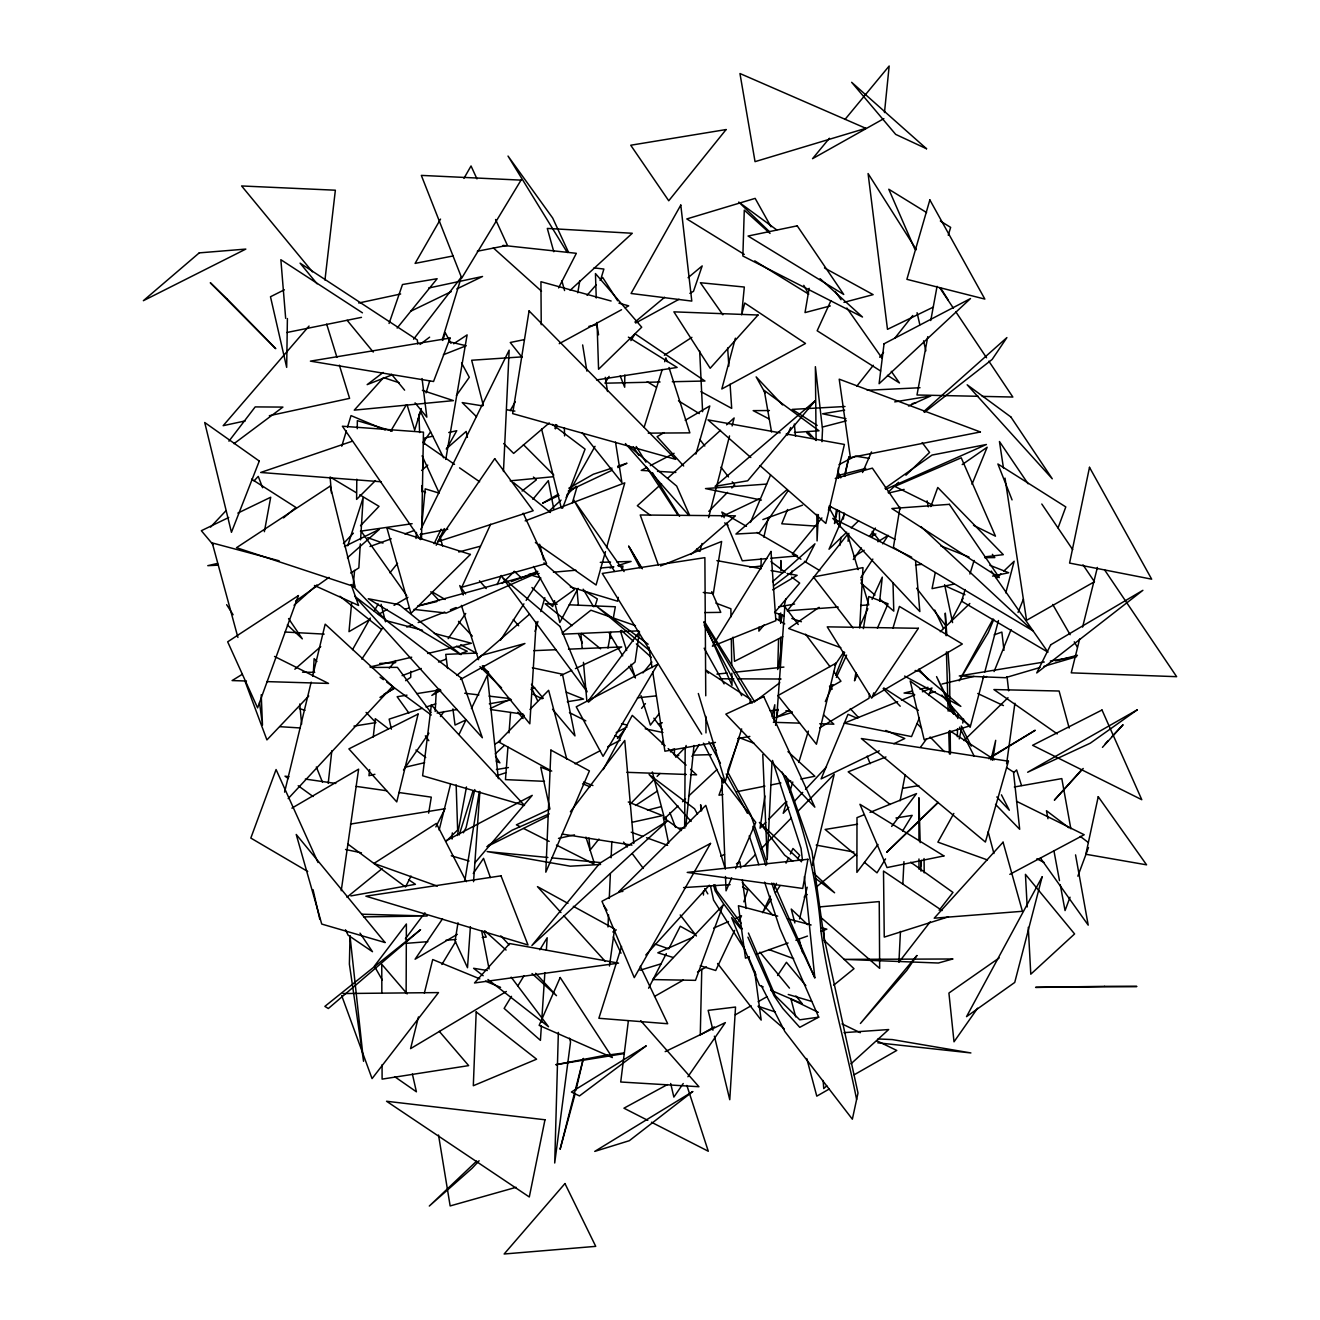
<?xml version="1.0" encoding="UTF-8"?>
<svg xmlns="http://www.w3.org/2000/svg" width="1320" height="1320" viewBox="0 0 1320 1320"><rect width="100%" height="100%" fill="white"/><g stroke="black" fill="none" stroke-linecap="round" stroke-linejoin="round"><path stroke-width="1.5" d="M780.681 637.197L780.631 651.321L778.668 667.573M780.714 623.073L780.747 612.991M780.862 570.619L780.879 560.538L780.648 568.755M406.131 993.399L406.378 923.983L374.385 966.124L382.305 980.083M684.667 826.601L685.179 749.397L686.136 745.486M356.796 479.209L356.614 499.406L375.457 480.595M357.258 428.736L357.34 420.651L392.238 431.095M624.805 375.012L624.69 387.238L620.185 375.936M287.397 318.549L286.671 367.373L270.484 296.752L284.361 289.789M421.525 539.105L423.456 432.151L342.391 426.228L420.337 539.467M701.778 969.095L700.277 1034.897L714.302 1026.861M703.444 895.059L703.543 890.951M957.33 736.725L957.544 728.64M957.792 718.542L957.907 714.499M558.36 1032.405L554.713 1163.003L570.537 1041.975L569.464 1038.164M777.694 669.504L778.585 638.665M779.13 620.169L779.311 613.998M759.016 627.082L758.885 631.125L764.148 624.921M760.914 568.623L761.244 558.541M674.289 754.99L674.536 748.902M452.067 839.074L452.331 832.904M607.976 926.953L608.52 914.743M609.262 898.458L610.368 874.054M611.111 857.785L611.837 841.5M503.464 471.487L509.157 350.179L420.783 529.419M772.018 761.805L767.217 859.633L762.779 754.578M774.015 721.05L774.807 704.748L771.919 716.711M818.367 514.586L817.08 540.919L816.816 514.272M821.931 441.688L822.525 429.528L815.38 366.679L816.106 440.484M900.454 931.441L898.92 962.23L930.352 921.641M902.814 884.235L903.952 861.663M435.188 711.447L436.31 689.931L440.368 690.409M859.699 627.99L862.983 567.616L813.433 576.939L853.066 628.056M313.351 672.738L314.127 658.63L316.932 661.551M360.327 543.823L358.842 567.913L350.674 573.062M360.575 539.814L363.165 497.656L347.704 545.754M536.217 621.902L529.815 723.805L482.394 665.726M541.365 1026.003L540.424 1040.358L504.141 1008.397L511.483 996.336M541.645 1021.894L544.88 972.625M546.364 950.053L547.189 937.745L539.831 949.806M422.631 468.435L423.34 458.287M424.314 444.097L424.743 438.026L432.745 436.194M470.398 926.739L467.511 967.708L455.07 940.945L458.023 922.762M473.55 881.678L479.886 791.538M416.014 538.494L416.46 532.422M507.936 747.103L505.461 779.625L544.483 781.324M509.025 732.88L510.576 712.553M351.615 603.058L349.008 631.653L369.798 619.525M353.1 586.707L354.601 570.372M420.436 539.534L421.014 533.462M421.773 525.343L425.205 488.845L438.669 492.97M848.067 541.283L848.842 533.33M685.806 826.617L693.99 745.486M884.482 112.563L889.168 66L845.014 119.41M869.451 694.221L869.005 698.263L819.67 727.832M879.631 601.359L882.288 577.137L872.091 599.412M328.201 783.387L331.832 750.717M369.633 769.593L368.957 775.698L374.913 774.312M373.246 737.005L375.292 718.674L388.295 728.706M324.951 280.054L335.362 190.212L241.609 185.955L312.444 271.854M628.386 1020.69L620.713 1082.004L698.923 1086.723L640.744 1020.707M839.883 545.506L840.939 537.372M843.332 519.073L844.123 512.968M1006.615 763.752L1014.899 703.263M609.461 966.025L614.576 928.966L573.326 906.312M836.467 509.553L834.537 523.578L837.523 509.817M341.236 890.72L358.611 769.164L291.901 808.137M618.288 597.333L617.711 601.243L570.322 586.921M622.363 569.943L622.941 566.016L618.849 566.379M920.601 866.514L921.492 860.442M992.722 760.32L995.692 740.338L990.941 759.908M764.907 795.927L760.039 828.201L765.765 822.36M775.549 725.323L777.975 709.186M464.904 880.341L479.341 791.456M428.654 813.153L431.293 797.148L398.788 792.495M900.042 507.16L893.393 547.404L1033.015 630.844L920.964 526.614M555.06 428.62L555.736 424.578M577.78 292.809L579.81 280.649M809.16 288.321L805.018 312.592L830.313 305.926M855.871 672.787L854.502 680.823L856.96 675.18M863.362 628.634L868.807 596.524L888.063 603.751L877.42 628.188M445.764 459.459L467.115 334.9L453.667 343.777M607.976 648.087L610.78 632.346M613.239 618.568L615.334 606.771L569.201 604.791M264.379 531.696L270.699 497.244L237.847 513.101M927.778 336.649L916.987 394.993L978.169 396.297M930.749 320.546L937.068 286.341M457.413 835.527L466.488 786.951M900.108 800.811L905.124 775.038M935.17 573.078L932.052 588.654L954.245 584.051M844.75 476.404L848.991 456.736L844.355 476.305M780.615 622.76L782.364 614.79M784.096 606.804L785.829 598.834M791.059 574.909L791.934 570.916M959.227 738.919L961.851 727.023M962.726 723.046L963.6 719.087M474.787 789.574L466.108 827.524L463.403 832.788M763.834 537.158L768.372 517.39M574.992 1094.346L560.092 1149.307L583.39 1058.426L575.916 1090.353M799.573 918.934L807.18 887.221M812.394 865.409L834.223 774.23L798.418 810.76M284.592 792.132L311.173 682.143M312.625 676.154L325.182 624.162L392.617 686.351L288.173 798.633M439.147 830.098L450.532 784.278M418.44 1016.945L410.586 1048.624L506.352 991.485M424.347 993.184L432.712 959.541L479.82 978.862M1079.645 639.029L1071.246 672.854L1176.631 676.682L1104.609 569.91M1082.598 627.099L1097.399 567.418M701.992 543.493L699.946 551.463L696.663 549.054M708.625 517.588L729.547 435.897M732.088 425.931L734.135 417.962L726.577 424.826M983.779 675.889L970.15 727.303L941.787 695.129M984.819 671.946L998.448 620.532M1005.791 592.861L1014.172 561.231L1003.827 571.098M735.372 338.184L721.826 388.971L805.513 343.464L744.76 303.022L741.625 314.738L744.315 287.034L700.375 282.727L722.865 314.787M605.467 551.611L596.095 585.007L535.392 542.536M606.573 547.684L624.772 482.856L525.178 520.889M695.887 454.113L709.78 405.966L685.179 420.304M535.062 631.372L537.933 621.472M540.804 611.572L544.83 597.712M572.418 502.672L577.021 486.832M873.757 692.835L872.602 696.762L962.329 644.011L899.415 606.441L892.996 628.039M341.748 446.209L346.385 430.897M347.539 427.086L351.021 415.602L385.225 430.007M555.571 428.736L556.76 424.792M600.897 278.916L603.884 269.049L594.016 267.877M421.278 408.557L414.695 430.138L407.072 404.728M426.063 392.865L429.643 381.084M442.216 339.883L461.34 277.101L413.589 339.19M786.803 801.57L783.206 813.318L788.783 807.345M789.789 791.785L792.792 782.001M798.781 762.415L808.368 731.082M594.973 606.589L597.333 598.933L583.638 590.304M948.239 235.24L950.647 227.386L940.335 221.017M965.134 589.529L961.554 601.161L1047.965 652.179L991.254 571.065M969.903 574.035L974.094 560.472M417.747 420.552L420.799 410.784M442.778 340.461L445.219 332.64L450.994 343.365M741.659 728.92L725.159 781.852L698.329 693.511M749.611 703.428L750.832 699.501L706.398 670.477M459.178 834.999L473.022 790.878M644.094 427.383L662.26 369.468M664.686 361.729L665.89 357.868L667.128 361.713M621.571 946.489L598.867 1018.281L667.706 1023.743L640.299 966.322M871.876 536.943L873.147 533.033M743.853 901.824L747.731 890.208L742.549 886.875M662.095 744.463L663.415 740.569M389.07 323.466L402.484 284.526L437.135 278.718L397.138 328.07M554.647 600.831L552.667 606.573L531.943 587.515M722.386 785.647L718.971 795.234L722.964 794.442M727.832 770.303L739.431 737.682M930.831 506.583L937.761 487.476L1003.299 554.664L984.918 556.842M1058.062 527.901L1065.801 506.93L997.887 463.98L1012.06 499.901M1070.025 897.204L1065.058 910.569L1060.224 884.614M1077.846 876.183L1088.488 847.539M562.551 508.249L585.073 449.13L552.37 424.38M830.379 688.776L831.88 684.948M835.626 675.361L844.635 652.393M787.545 509.504L781.77 523.792L816.222 526.119M994.076 671.534L1011.07 629.607M1018.034 612.447L1023.445 599.115M971.999 484.275L987.162 447.233L962.214 464.574M919.38 717.898L911.526 736.593L844.288 723.129L897.649 701.728M928.801 695.442L931.953 687.967L922.416 691.795M993.762 619.476L988.185 632.676L959.178 680.823L993.085 618.997M750.42 522.472L770.55 475.002M787.446 435.138L790.663 427.548M731.676 877.899L726.049 890.835L725.488 876.48M735.685 868.643L755.799 822.426L721.726 778.008L725.175 868.263M844.536 513.678L829.01 549.236L846.764 532.158M862.505 472.527L871.497 451.935M490.66 524.205L461.802 587.218L546.562 563.458L523.182 513.199M830.89 300.762L817.162 330.759L880.605 371.002M825.313 701.547L832.969 684.832M836.368 677.408L846.582 655.116M859.336 627.264L867.834 608.702M497.079 584.628L501.319 575.487M734.646 930.385L715.72 970.497L700.277 965.778M738.952 921.261L741.527 915.783L735.949 918.258M770.402 896.181L762.581 912.697L771.326 899.184M773.866 888.839L776.473 883.327M786.027 863.148L788.634 857.653M790.366 853.974L792.973 848.48L799.722 855.294L797.544 858.676M459.013 734.481L466.108 719.647M471.421 708.527L487.361 675.18L498.333 778.701M434.115 543.724L441.111 529.188M436.194 545.242L444.312 528.594M411.031 876.067L405.52 886.974L347.77 843.975M435.847 826.93L445.038 808.747L350.476 824.076M648.598 988.218L666.303 953.584M669.108 948.123L680.279 926.26L694.419 934.082M558.591 287.925L576.345 253.308L503.068 245.404M950.845 621.439L963.072 598.323M578.077 588.357L559.828 622.495L554.268 600.98M603.223 769.61L632.263 715.374L665.164 745.8M953.816 813.45L937.876 842.143L987.393 859.93M446.77 448.503L456.753 430.699L448.751 432.531M352.539 649.654L370.293 618.024M374.236 610.995L378.18 603.966M566.164 497.425L595.039 446.325M440.534 219.103L415.107 263.389L453.238 255.931M463.93 178.365L471.042 165.974L476.965 178.893M510.114 410.685L515.312 401.775M390.769 431.029L406.329 404.827M441.87 964.474L455.68 941.605M609.114 376.382L604.956 383.196L660.066 381.991M630.894 340.609L635.052 333.795L704.962 381.018L672.309 381.727M517.786 985.99L524.089 975.661M691.911 756.492L699.27 744.463M885.538 858.891L877.008 872.833L864.435 862.323M902.583 831.039L912.169 815.364L895.983 817.987M481.618 669.405L483.846 665.957M500.544 640.084L523.908 603.867M526.135 600.418L540.606 577.995M860.805 577.714L872.833 559.086M882.684 543.84L888.162 535.359L877.882 541.744M775.698 892.435L780.054 885.687M361.796 659.092L382.915 627.611M777.579 975.513L786.439 962.297L805.843 985.611M442.481 918.885L415.09 959.227L457.331 934.296M473.286 873.493L483.549 858.363L490.396 877.585M834.884 665.164L843.876 651.882M788.172 490.644L759.363 532.736L735.933 534.039L786.984 489.637M403.491 769.956L428.917 733.211M440.467 716.529L443.949 711.513M683.232 1083.539L673.86 1097.085L670.676 1083.505M687.902 1076.757L725.356 1022.604L665.181 1051.628M448.156 638.649L465.712 613.47M853.281 559.515L861.432 547.932M869.566 536.349L875.391 528.066M977.608 1008.183L954.014 1041.81L948.915 993.036L999.174 957.941M423.555 441.853L430.584 431.92M456.39 395.505L469.293 377.305L461.587 363.016M920.618 747.087L926.591 738.903M587.796 701.563L639.474 631.653L635.068 661.98L588.489 702.141M405.372 938.817L424.908 912.797M878.014 844.47L856.894 872.371L856.993 817.641L864.435 814.638M891.676 826.419L916.525 793.601L870.012 812.377M570.405 811.767L624.772 740.438L633.781 843.414M228.938 441.177L255.189 406.906L282.925 407.088L233.986 443.668M659.109 713.74L650.397 725.076L641.025 695.656M939.147 910.272L952.974 892.419L910.668 862.207M856.812 386.166L873.345 365.277M879.714 357.258L883.525 352.44M894.976 337.986L912.78 315.513M617.463 738.441L625.086 728.937M641.602 708.361L645.414 703.61M598.933 839.058L590.106 850.08L588.951 838.068M389.928 572.797L397.534 563.343M821.898 517.918L792.363 554.004L800.976 559.218M828.316 510.081L830.874 506.946M642.939 672.936L651.915 661.996M829.422 138.254L812.542 158.68L883.872 118.635M532.884 499.323L548.328 480.661L553.789 509.025M474.969 862.752L532.24 795.349L445.813 840.889M309.045 326.057L223.162 425.683L245.239 420.915M389.268 668.151L395.885 660.544M587.053 295.284L596.161 284.889M600.072 280.434L602.679 277.464L617.678 300.795M1081.806 769.56L1054.35 800.167L1083.208 768.471M645.777 955.003L709.351 885.225M1102.447 747.351L1123.072 724.73L1112.051 736.51M794.359 801.356L802.725 792.38M805.53 789.393L826.435 766.953M479.111 1160.758L472.098 1168.266L429.297 1206.051L476.685 1161.055M1105.17 743.869L1107.926 740.933M210.573 527.092L226 510.691M254.05 480.876L258.258 476.388L262.597 487.723M670.444 751.921L673.249 748.952M308.748 695.97L266.921 739.909L244.926 680.971M343.414 543.592L353.38 533.164M360.508 525.723L379.022 506.352L359.799 494.818M629.887 804.457L654.225 779.361M657.096 776.408L659.967 773.454M675.708 757.202L684.304 748.341M524.255 715.324L498.465 741.823L551.727 771.094M529.996 709.434L548.625 690.294L566.808 759.182M768.636 819.439L785.812 801.916M743.985 866.283L755.452 854.584M761.178 848.743L791.257 818.053M708.79 511.351L727.501 492.36M731.824 487.987L734.712 485.067L732.22 481.816M502.21 583.44L513.579 572.088M446.143 841.302L457.644 829.999L456.159 784.872M963.913 740.553L1008.001 697.719M938.091 802.577L886.66 852.307L938.074 802.395M851.202 527.885L858.594 520.773M888.162 492.294L898.524 482.344M905.916 475.216L929.577 452.446L922.201 442.612M940.285 631.702L969.837 603.504M996.435 578.143L1000.874 573.903M1013.678 772.695L1016.614 769.939L1021.499 785.515M678.051 805.942L664.521 818.582L652.327 771.936M682.555 801.735L685.558 798.93M688.561 796.125L717.106 769.444M495.214 753.934L504.19 745.618M570.19 290.268L632.28 233.261L547.305 228.426L553.789 251.724M549.005 511.17L561.049 500.098M567.056 494.555L576.081 486.238M826.765 1085.832L823.746 1088.571L823.135 1080.535M850.922 1063.854L888.673 1029.551L844.008 1032.636M661.534 483.78L637.329 505.725L650.512 515.361M667.573 478.302L720.522 430.303M772.579 581.74L814.952 543.807L806.041 561.182L773.586 585.865M294.063 605.253L316.915 584.909M347.408 557.783L379.417 529.303L344.454 546.562M923.769 411.526L1006.896 337.59L992.161 359.436L924.363 412.385M421.624 470.464L427.762 465.085M446.209 448.932L466.174 431.425L467.412 437.365M294.855 669.223L320.743 646.618M690.888 554.499L735.421 515.839L640.216 514.981L658.366 565.01M477.262 659.439L529.435 614.279M549.252 422.928L513.645 453.404L503.646 443.52M283.519 517.885L295.927 507.457L251.608 479.143M634.904 322.096L664.636 297.28M688.099 277.678L702.19 265.914L693.478 291.357L689.865 293.337M804.127 897.089L807.295 894.481M816.799 886.66L856.399 854.106M346.945 897.237L382.09 868.643M833.745 985.149L854.007 968.715L824.125 940.302M439.626 689.155L431.838 695.426L440.781 690.426M456.753 675.394L481.668 655.363L524.931 643.483L460.482 679.437M562.089 633.022L590.898 610.219L635.464 625.68M522.077 491.04L536.365 479.869L533.412 477.064M383.179 372.454L367.158 384.632L391.924 374.913M420.024 344.471L429.627 337.161M754.083 702.174L779.807 682.737M295.663 601.078L329.01 577.385M884.994 488.284L932.035 455.07L986.419 444.493L885.572 489.357M819.093 607.315L788.667 628.518L840.856 647.707M635.596 805.464L657.541 790.96M379.978 697.422L393.657 688.495M405.62 680.691L410.734 677.341L410.734 671.319M664.356 355.245L691.894 337.342M872.388 536.135L875.853 533.94M488.252 845.311L512.028 830.247L549.302 813.862M853.908 556.644L864.188 550.259M242.253 674.322L232.089 680.576L246.444 681.005M989.489 757.779L1035.259 730.257L988.795 758.703M612.827 931.97L616.308 929.891M772.645 589.891L797.148 575.322L787.116 573.49M378.46 614.46L387.123 609.411M394.053 605.368L407.913 597.284M664.108 432.581L657.079 436.672L683.694 466.026M736.461 863.808L739.942 861.795L740.751 867.883M735.339 1014.816L751.113 1005.774M758.125 1001.748L766.887 996.732M558.327 494.208L542.569 503.201L559.086 495.38M568.821 488.218L593.323 474.243L612.018 468.121M654.538 996.451L683.183 980.133M697.505 971.982L706.464 966.883M829.224 1089.033L816.783 1096.145L806.767 1058.508M854.106 1074.826L896.758 1050.439L876.695 1040.705M789.228 710.177L776.737 717.172L784.822 606.672L798.254 624.492M830.263 687.208L840.956 681.219L833.646 671.484M383.905 694.27L394.548 688.347M495.198 743.935L500.577 740.949M635.63 323.037L679.024 299.277M559.251 343.662L621.555 309.721M625.119 307.774L628.683 305.844L618.932 303.154M667.409 1084.578L623.947 1108.189L647.79 1120.35M764.593 882.139L779.922 928.488L818.713 1017.159L799.755 1027.34L782.793 1008.48L773.949 995.528L747.912 937.167M1009.833 874.351L1084.182 834.735L1016.532 801.289M575.074 763.851L600.435 750.585M607.678 746.79L620.351 740.14M839.025 464.623L855.36 456.126L869.352 458.37M646.717 467.528L641.239 470.382L649.374 470.861M650.364 465.63L674.074 453.305M616.176 732.6L627.049 726.973M782.777 636.685L734.514 661.337L733.029 637.18M486.832 846.697L547.734 816.304M933.438 307.048L887.486 329.34L868.082 173.547L916.344 249.711M410.767 311.207L451.258 291.621M456.786 288.948L482.542 276.474L428.62 288.024M228.723 517.506L201.349 530.706L213.015 544.615M879.318 750.799L821.122 778.899L848.001 714.334L857.455 718.361M893.855 743.77L904.761 738.507L885.852 730.455M721.561 516.78L759.709 498.613M568.26 491.04L612.298 470.184M617.793 467.577L626.967 463.237L617.628 466.29M466.158 719.845L455.037 725.059L452.909 708.906M490.231 708.559L510.592 699.022M530.97 689.469L534.666 687.736M560.604 675.576L571.708 670.362M575.404 668.63L621.703 646.932L568.507 649.176M549.499 809.325L516.4 824.835L520.047 826.666M908.49 406.015L930.798 395.934L894.712 401.89M693.165 937.167L657.822 952.793L673.266 957.511M713.625 928.125L728.508 921.541M720.736 856.102L724.515 854.502M660.594 565.933L721.644 541.464L713.344 593.505L703.279 592.465M901.461 700.194L914.793 694.848M406.774 627.049L412.467 624.789M418.159 622.545L444.708 612.034M450.401 609.79L456.093 607.53M885.967 756.954L848.166 771.837L890.109 804.457M443.388 354.733L466.24 345.757L448.899 341.682M511.302 581.641L537.801 571.329M402.105 675.642L421.245 668.464M438.487 662.013L446.143 659.142M459.541 654.11L467.197 651.238L456.439 646.173M658.465 724.152L662.31 722.716M762.861 519.568L802.56 505.164M369.979 546.513L391.248 538.808M404.794 533.907L414.463 530.409M749.331 956.785L745.453 958.172L738.408 905.718L777.727 916.146M757.086 954.03L788.089 942.975M795.844 940.22L807.477 936.078M821.04 931.243L826.864 929.164L820.974 927.597M994.174 634.821L1001.864 632.098L1003.976 650.331M352.423 441.177L260.683 472.478L381.315 481.784M496.237 775.88L505.791 772.728M422.136 708.328L389.152 719.136L391.38 729.168M426.03 707.058L435.732 703.873M948.47 916.806L884.251 937.101L883.509 871.051L942.051 910.553M610.021 568.029L613.849 566.841M617.694 565.636L631.092 561.445L616.704 561.858M772.876 718.344L792.231 712.355M640.018 970.249L661.106 963.814M1040.044 667.491L1005.345 677.704L959.277 675.939L1044.285 661.996M1043.905 666.352L1076.674 656.7L1050.357 661.006M929.297 693.363L935.22 691.63M982.641 677.704L986.584 676.549M516.12 1187.307L450.153 1205.936L438.52 1135.018M835.263 478.434L872.371 468.138L900.405 508.893M417.796 605.995L536.003 573.49L446.143 613.058L413.968 609.394M458.766 552.007L480.216 546.265M843.942 302.346L873.13 294.64L824.472 267.943M822.509 427.036L846.4 420.816M912.103 403.689L916.08 402.649M647.46 810.183L661.155 806.635M1055.522 660.908L1077.433 655.297M838.348 475.398L865.821 468.402M912.054 691.135L904.051 693.049L913.737 693.709M920.04 689.238L928.026 687.34M942.018 684.007L973.978 676.385M405.487 608.965L409.398 608.041M419.215 605.731L436.854 601.573M369.93 666.98L411.724 657.212M427.647 653.482L471.421 643.253L434.28 633.402M404.745 767.332L424.627 762.696M888.476 493.053L904.134 489.406M217.569 563.409L207.785 565.669L218.08 565.158M558.492 838.398L574.497 834.884M632.511 822.195L662.524 815.611L628.27 801.982M269.329 415.717L349.602 398.359L339.355 365.161M358.71 303.006L400.653 294.013M992.574 576.097L1008.711 572.748L989.818 565.257M524.37 339.603L510.246 342.49L521.796 356.994M588.902 326.353L596.97 324.703L598.57 334.818M286.836 332.508L361.482 317.361M736.939 791.686L764.907 786.142M770.913 784.954L780.895 782.991M786.885 781.803L790.878 781.011M800.877 779.031L814.852 776.259L787.957 751.624M477.329 251.229L507.424 245.355L495.577 219.499M420.024 534.567L447.76 529.188M350.856 895.933L415.421 884.301L408.623 879.697M778.816 606.854L794.59 604.065M437.085 713.047L457.182 709.5M489.324 703.808L511.417 699.913M1014.321 787L1061.808 778.602L1070.85 828.795M715.457 742.401L664.9 751.212L652.707 671.715M737.715 738.54L749.842 736.428M902.847 788.304L918.885 785.582M844.618 410.157L822.574 413.787L846.005 418.721M567.319 701.745L583.539 699.088L566.379 692.191M496.419 769.527L508.431 767.563M624.294 1053.558L555.819 1064.695L602.365 1055.818L624.409 1052.881M857.522 824.208L825.132 829.455L856.581 855.739M353.941 726.115L375.903 722.601L366.069 712.42M406.989 695.161L397.122 696.729L408.87 713.014M416.839 693.611L440.501 689.865M596.574 379.945L677.127 367.438L628.369 337.128M360.442 531.184L412.137 523.71M818.713 1017.159L799.738 1019.816L775.17 995.528L748.423 933.042M750.04 567.352L762.102 565.9M915.486 565.076L921.624 564.349M770.17 710.77L778.206 709.88M716.909 674.107L727.072 673.052M735.19 672.193L783.915 667.078M637.444 697.834L655.792 695.92M510.213 480.843L553.195 476.734M539.088 573.474L528.858 574.381L540.705 577.962M553.41 572.203L575.899 570.207M600.435 568.029L612.711 566.923M766.821 558.624L742.285 560.802L726.544 523.297M770.896 558.261L797.478 555.902L757.004 532.438M819.967 906.873L879.236 901.576L879.664 968.352L820.627 917.202M405.735 943.371L427.878 941.655M445.995 940.236L456.06 939.46M482.229 937.414L486.255 937.101L483.615 931.541M766.623 484.077L705.49 488.582L761.426 500.082M838.233 607.084L787.331 610.78L847.522 534.418L858.149 569.646M860.624 605.467L868.774 604.873L861.102 579.431M794.426 432.481L819.01 430.782L764.247 390.439L771.557 432.036M522.142 356.862L471.669 360.245L483.334 405.504M622.875 891.429L618.832 891.693L705.804 805.365L725.373 869.154M683.578 887.584L730.108 884.631M600.583 864.468L570.207 866.184L487.162 851.582L547.915 857.489M379.698 663.465L395.703 662.59M844.998 406.51L792.198 409.382L817.179 425.419M867.207 390.291L920.007 387.733M562.534 634.194L638.731 630.844M476.438 653.07L445.747 654.373L447.595 668.514M533.726 650.661L556.231 649.704M678.843 828.217L684.997 827.97M600.27 562.353L610.549 562.039M674.685 755.65L678.744 755.535M692.983 755.139L711.282 754.627M704.682 612.579L720.786 612.364L711.76 591.657M363.775 916.889L427.185 915.997L361.861 914.216M342.986 993.547L438.487 992.591L372.058 1078.621L341.649 995.495M769.411 410.536L753.176 410.635L769.362 419.067M648.236 433.141L689.865 432.861L668.976 367.488M984.621 557.65L994.801 557.601L992.376 554.334M370.92 667.441L397.386 667.359L430.996 712.618M719.449 678.76L733.821 678.827M737.929 678.843L781.06 679.008M302.527 672.193L314.754 672.342M982.245 396.379L1012.836 397.039L988.845 361.185M266.97 681.615L328.531 683.43L274.527 656.469M773.355 722.304L799.573 723.129M819.736 723.756L833.861 724.185L823.68 714.978M626.851 772.315L686.317 774.46M690.426 774.609L696.581 774.84L690.591 769.312M557.172 604.263L545.143 603.751L572.071 625.647M877.998 1038.955L892.221 1039.566L970.893 1052.947L877.767 1042.8M285.153 632.033L324.175 634.111M657.509 471.339L675.823 472.428M280.104 726.693L300.019 727.947M551.974 857.884L600.583 862.603M464.722 693.264L478.912 694.914M489.06 696.118L509.355 698.494M490.627 709.549L523.215 714.169M289.063 776.754L285.004 776.177L288.304 778.569M305.316 779.081L335.791 783.453M356.12 786.373L386.595 790.746M562.303 834.108L631.966 845.114M482.476 405.867L462.214 402.6L476.504 416.707M506.797 409.794L514.899 411.097M487.278 970.497L473.599 968.286L483.169 975.744M915.123 670.494L919.182 671.187L960.845 706.381L904.596 676.071M780.202 432.861L707.965 419.859L750.832 457.512M786.208 433.95L844.404 444.444L825.841 523.429L760.006 465.597M716.892 560.604L761.029 568.706M771.061 570.537L783.106 572.748M785.944 710.655L791.934 711.744M816.206 845.114L853.99 852.06M621.538 723.805L627.462 725.059M645.232 728.805L662.986 732.551M345.543 849.486L361.449 852.835M532.372 667.788L562.485 674.223L574.976 735.916L552.552 709.302M387.37 620.977L422.548 630.3M787.545 918.736L811.14 924.99M279.18 560.818L212.256 542.949L237.913 637.428M611.127 301.01L540.936 281.721L541.233 324.703M451.291 855.789L469.045 861.003M788.238 994.471L811.635 1001.385M299.343 708.527L305.002 710.341M399.085 382.734L383.559 377.619L354.272 410.14L453.436 400.62L422.383 390.39M775.417 1011.995L757.993 1006.22L784.179 1028.857M784.162 615.83L774.592 612.562L799.689 583.093L791.703 577.137M791.818 618.453L801.405 621.736M367.736 537.702L382.998 543.081M655.231 944.097L668.695 948.849M437.349 886.099L373.972 863.428L436.342 823.416L466.356 881.661M631.224 832.21L642.708 836.352M646.536 837.738L667.623 845.345M768.9 949.558L793.65 958.65M715.836 603.091L730.884 608.751L730.999 616.819M583.572 782.017L592.944 785.548M738.721 737.451L754.099 743.308M940.649 545.82L969.012 557.04M550.242 770.913L540.721 767.118L549.912 808.945M582.598 783.799L590.205 786.819M485.48 981.172L500.56 987.36M763.207 986.931L759.478 985.33L731.626 917.664L740.619 928.636M770.649 990.149L802.312 1003.778L795.894 995.94M944.807 585.701L964.953 594.775M314.457 585.486L358.578 605.434L351.153 584.512M977.74 693.511L1003.431 705.589M818.317 1012.357L790.96 999.058L795.696 1016.895M842.028 1023.874L860.277 1032.718M911.724 557.221L832.771 518.364L919.842 611.572L915.568 561.049M933.24 505.411L894.795 486.404L961.24 457.809L995.461 536.167L973.5 525.31M496.254 761.062L499.917 762.861L495.478 756.096M533.065 694.237L542.157 698.824M569.432 712.586L585.799 720.852M614.889 735.537L620.351 738.276M523.693 828.514L549.186 841.401M556.462 845.08L594.709 864.402M829.174 506.005L895.125 539.418M1036.876 858.792L1044.136 862.488M651.453 1122.231L708.295 1151.238L686.862 1085.419M460.696 644.704L476.899 653.416M701.003 391.677L731.692 408.391L730.076 384.202M567.946 903.358L537.455 886.627L560.983 912.582M421.971 490.578L425.518 492.574M746.46 526.317L721.826 512.044L724.185 517.671M432.927 592.301L445.154 599.478M307.709 871.48L250.816 838.068L276.078 769.543L318.037 862.521M356.317 492.723L330.099 476.998L331.452 493.02M804.408 561.313L819.885 570.685M775.945 618.568L784.74 623.898M647.229 381.711L655.908 387.024M678.48 400.851L699.319 413.605M926.591 212.553L888.789 189.238L914.826 249.067M744.298 254.43L686.812 218.938L755.155 198.38L771.029 226.776M754.743 260.865L808.747 294.195L803.781 285.334M481.668 667.738L488.598 672.045M887.469 375.358L899.464 382.965L891.28 371.316M883.773 687.934L918.374 710.374M949.509 730.57L994.488 759.742M1006.599 767.596L1013.512 772.084L1019.683 829.29L995.511 804.391M362.439 312.823L280.863 259.71L285.664 318.351M724.647 522.902L728.013 525.096M422.763 442.332L454.542 464.376M459.558 467.858L479.622 481.767M394.762 1076.741L416.411 1091.805L412.385 1074.034M1057.27 733.92L993.894 689.552L1059.102 691.02L1069.183 728.062M681.45 830.544L663.316 817.525L668.646 843.282M298.204 785.746L313.071 796.521M776.721 229.895L738.738 202.075L769.61 231.841M648.12 644.209L596.887 606.54L650.545 651.387M380.077 677.209L383.377 679.652M386.677 682.093L431.293 715.028M770.962 561.643L785.317 572.368M792.709 861.217L784.641 855.145L759.38 822.409L801.504 861.811M815.265 878.212L834.603 892.782L813.549 873.081M1069.002 827.821L1046.463 810.727L1047.965 818.713M1080.255 836.385L1088.307 842.49M415.948 750.024L425.716 757.531M487.954 979.473L548.526 1026.745L511.17 977.163M339.933 596.26L381.348 629.293M513.81 482.79L550.423 512.49M581.576 633.385L600.583 648.829M628.699 445.912L676.682 486.09L689.535 515.146M860.904 583.028L874.995 595.072M879.681 599.082L893.772 611.127L893.013 582.78M544.005 562.848L574.53 589.545L554.548 603.9L533.577 566.462M493.334 247.912L541.514 291.209M621.274 630.316L633.336 641.173M636.339 643.88L651.404 657.459M770.038 233.425L744.282 210.144L742.863 255.998L862.505 317.031L820.066 278.652M484.671 930.699L506.071 950.053M532.042 973.549L556.495 995.676L535.606 973.252M514.173 571.197L521.582 577.995M668.167 748.572L686.103 765.154M287.347 624.888L302.329 638.863L288.568 618.568M807.675 924.676L791.241 909.051L794.871 922.944M806.734 432.729L811.074 436.904M479.935 666.649L501.584 687.885M523.429 444.659L553.789 475.084M883.146 688.628L900.224 706.216M917.284 723.789L921.558 728.194M930.089 736.972L944.311 751.641M352.126 585.139L386.183 620.499M782.562 404.943L756.145 376.876L765.105 392.931M807.592 431.524L815.925 440.401M996.831 796.95L1009.322 810.232L1001.434 794.821M430.815 591.739L439.131 600.616M458.502 621.34L472.345 636.141M742.302 882.453L772.712 915.057M500.791 935.864L509.157 944.839M829.471 686.169L832.243 689.172M850.261 708.625L858.561 717.601M705.655 670.197L708.444 673.233M563.755 915.634L605.303 961.439M691.135 821.436L649.093 774.493L694.567 808.78L697.488 814.192M625.399 443.553L688.974 515.443M918.835 669.091L928.29 679.816M479.49 580.767L486.255 588.538M513.265 619.558L518.678 625.762M407.171 993.894L381.76 964.276L381.843 992.986M439.263 1031.316L468.666 1065.62L382.107 1079.116L382.058 1064.761M531.448 684.271L543.312 698.362M517.819 712.255L523.099 718.525M317.064 283.784L300.085 263.142L417.318 339.966L417.813 344.025M347.127 320.298L373.246 352.06M391.545 374.286L404.613 390.159M415.058 402.864L426.822 417.153L422.07 378.56M759.908 952.116L789.459 988.119M582.12 432.68L621.918 482.592L615.516 442.101M872.19 531.382L879.797 541.134M916.591 588.241L945.78 625.597M680.229 914.958L696.415 935.979M717.585 963.484L761.178 1020.096L754.644 971.388M699.831 439.494L704.814 446.011M721 467.164L728.475 476.933M805.563 634.227L829.983 666.633M653.879 718.179L662.491 729.679M741.081 923.241L716.628 890.62L714.895 884.714M623.584 842.094L627.297 847.028M632.231 853.611L643.335 868.445M742.269 928.834L723.096 903.078L715.11 890.769L713.51 884.862M425.32 735.817L428.835 740.702M1040.391 858L1088.208 925.139L1075.553 854.881M360.855 530.805L406.725 595.617M835.18 291.39L841.021 299.722M846.862 308.038L881.925 358M624.08 571.577L573.639 499.867L614.51 571.411M465.547 593.983L459.756 585.568L463.237 595.006M1028.065 483.763L999.454 441.523L1003.447 467.94M1041.793 504.026L1072.698 549.648M1082.994 564.844L1094.445 581.74L1026.564 620.317L1004.999 478.104M360.013 933.124L372.487 951.703L348.15 935.22L345.444 929.758M939.724 287.743L953.436 308.236M955.713 311.652L986.551 357.769M603.669 905.289L606.986 910.355M633.352 446.803L638.929 455.351M646.734 467.313L677.968 515.146M226.644 604.676L233.096 614.724M940.467 287.793L948.139 299.904M745.123 950.053L713.576 900.108L710.49 886.034M704.665 621.951L754.396 701.432M636.223 446.507L645.975 462.214M652.476 472.675L679.553 516.318M701.728 734.167L602.266 573.441L704.88 557.65L705.755 695.788M567.286 252.516L508.018 156.057L552.701 218.064L568.507 252.285M639.969 567.781L628.749 546.232L642.361 568.771M704.682 888.591L707.833 893.871M583.159 589.182L593.571 606.721M609.18 633.039L622.71 655.842M628.963 666.369L635.201 676.896M704.137 622.347L752.037 703.263M974.292 756.343L959.508 727.204M1052.716 604.461L1070.14 634.706M1074.249 641.817L1077.318 647.146M628.749 546.232L641.074 567.6M828.795 507.193L839.734 526.828L839.338 510.626M704.154 648.202L724.069 683.875M712.206 743.143L716.067 750.321M727.65 771.82L750.816 814.852L767.201 863.726M708.889 741.807L720.439 763.24M726.214 773.949L747.384 813.252M704.105 624.888L741.708 695.656M761.327 985.793L784.839 1031.497L852.357 1119.195L858 1093.075L823.894 936.721L811.915 851.153L785.746 776.177M703.411 743.143L723.541 782.958M956.67 716.842L936.557 676.615L953.551 714.087M961.24 726L971.305 746.113M420.667 411.923L443.586 457.792M531.415 687.786L537.636 700.722M934.741 610.071L943.453 628.435M613.305 936.903L621.01 953.221M804.391 876.595L814.819 977.79L775.005 892.848L771.755 883.08M422.103 455.796L439.131 492.938M703.824 621.885L732.022 685.327L731.841 673.233M814.819 977.79L773.751 883.278M578.374 633.616L582.384 643.005M748.489 957.115L756.063 974.919M316.338 766.969L322.476 782.183M867.174 756.129L870.16 763.719M839.272 474.045L840.757 477.873M669.867 812.542L675.576 827.409M782.133 772.101C803.253 823.317 816.964 876.711 821.057 932.035C829.026 988.68 845.493 1043.509 856.614 1099.445M752.862 826.419L765.897 865.491M749.248 835.808L758.835 864.765M772.497 760.419L801.058 848.397L802.494 860.475M585.932 837.111L594.082 862.455M620.4 630.91L626.654 650.529M631.026 664.273L635.398 678.001M461.406 605.385L478.549 659.703M326.683 324.142L336.93 357.34M561.874 280.846L564.564 290.565M988.152 831.814L993.927 853.528M440.005 536.332L442.546 545.985M799.012 938.817L802.626 952.693M539.632 544.236L543.675 559.878M381.117 604.329L385.489 621.803M541.596 429.066L561.33 508.183M609.856 634.491L610.83 638.418M712.948 1030.227L708.147 1010.361L735.537 1007.044L729.762 1099.708L714.4 1036.183M917.07 312.708L919.842 324.753M923.554 340.84L925.864 350.889M313.038 889.68L319.803 919.347M927.053 500.841L928.307 506.83M944.625 584.678L952.578 622.611M481.618 930.633L489.077 968.962M1053.904 850.657L1059.481 880.621M701.695 810.727L700.623 804.738L700.986 810.892M582.648 344.933L586.888 371.118M605.286 377.322L607.53 391.495M648.945 647.262L652.08 667.639M742.385 880.06L746.196 908.474M259.512 702.619L262.482 725.109L261.228 694.765M1007.028 676.648L1008.661 690.822M794.31 424.001L795.547 436.178M299.722 704.022L301.637 724.069M576.956 589.116L578.391 605.385M580.915 633.864L582.169 648.104M583.44 662.343L586.856 700.986M946.869 635.596L945.285 613.123L945.945 635.58M948.007 651.948L949.591 674.421L949.971 711.166M727.65 347.935L728.855 366.069M1027.191 906.955L1025.442 874.351L1074.595 933.933L1030.788 974.193L1028.28 927.333M823.845 929.758L824.488 942.001M665.989 816.915L666.188 821.007M699.666 351.054L702.603 411.675M418.902 414.183L419.628 432.547M421.773 485.611L422.02 491.733M596.244 297.99L595.452 273.553L641.718 327.195L598.57 369.27L597.036 322.426M946.423 651.915L948.156 711.134M948.75 731.544L949.41 754M920.189 842.622L918.901 797.742L918.951 840.609M920.716 860.986L921.014 871.183M564.366 427.73L564.581 435.93M838.283 468.088L838.53 478.203M731.329 638.979L731.726 665.164M950.185 731.577L950.433 754.034M924.049 858.528L924.214 872.85M705.886 716.413L705.986 732.913M918.967 858.99L918.984 869.203M350.014 936.012L349.387 964.144L363.561 1061.313L350.014 936.012M476.19 1011.912L473.319 1085.733L536.596 1059.184L476.19 1011.912M550.918 750.09L545.82 872.173L589.413 770.896L550.918 750.09M431.359 705.045L422.614 775.764L524.486 805.447L431.359 705.045M884.053 343.794L879.103 383.707L970.497 298.567L884.053 343.794M529.072 310.909L512.639 413.605L675.691 459.343L529.072 310.909M807.922 859.287L802.725 888.459L687.208 872.404L807.922 859.287M544.979 1119.772L529.303 1196.976L386.546 1101.259L544.979 1119.772M1089.495 467.313L1069.58 563.079L1151.667 579.166L1089.495 467.313M1098.24 796.686L1085.832 854.255L1146.568 864.831L1098.24 796.686M835.89 663.234L816.436 744.232L777.926 695.59L835.89 663.234M418.11 714.054L396.759 801.9L348.892 748.885L418.11 714.054M1042.107 876.925L1014.733 982.443L966.52 1016.647L1042.107 876.925M1008.43 761.211L985.397 842.044L861.349 738.54L1008.43 761.211M929.857 199.898L906.889 279.328L984.852 299.079L929.857 199.898M298.419 595.584L257.598 707.883L227.667 641.817L298.419 595.584M722.997 905.19L695.508 980.347L652.641 979.572L722.997 905.19M450.103 338.068L433.537 381.496L310.398 361.135L450.103 338.068M259.281 461.06L231.446 532.323L204.715 422.499L259.281 461.06M560.191 977.509L539.154 1025.376L612.315 1057.568L560.191 977.509M1050.72 644.803L1036.728 672.952L1142.889 590.32L1050.72 644.803M680.79 205.078L631.059 293.486L691.795 301.092L680.79 205.078M710.539 843.414L634.277 977.625L601.969 901.279L710.539 843.414M657.591 664.323L603.058 756.343L576.23 706.794L657.591 664.323M521.037 180.13L461.752 278.091L421.327 175.395L521.037 180.13M771.012 551.463L712.404 646.222L775.863 620.664L771.012 551.463M918.374 628.287L871.629 698.148L827.227 626.851L918.374 628.287M916.872 955.548L906.84 970.365L860.425 1023.478L916.872 955.548M494.719 458.651L437.827 541.662L533.197 510.741L494.719 458.651M726.099 129.558L668.745 200.772L630.729 145.233L726.099 129.558M599.808 863.247L531.894 945.499L667.293 821.073L599.808 863.247M815.166 400.785L747.681 480.793L715.077 486.321L815.166 400.785M564.96 1183.561L504.141 1254L595.732 1246.361L564.96 1183.561M509.652 943.553L474.507 982.971L618.552 963.138L509.652 943.553M758.027 315.018L710.177 368.263L673.893 311.85L758.027 315.018M1003.068 842.193L934.214 918.192L1022.406 911.295L1003.068 842.193M470.398 554.449L410.965 613.355L386.875 527.818L470.398 554.449M199.237 252.879L143.368 300.696L245.834 249.084L199.237 252.879M420.469 929.742L328.334 1008.513L324.868 1006.384L420.469 929.742M692.686 1091.591L629.327 1140.695L594.742 1151.403L692.686 1091.591M646.041 1045.968L579.463 1095.93L571.411 1092.036L646.041 1045.968M1137.263 709.83L1090.303 743.177L1027.653 772.249L1137.263 709.83M330.264 486.04L236.527 547.684L355.146 586.888L330.264 486.04M1102.002 710.011L1032.603 745.305L1141.784 799.706L1102.002 710.011M763.785 696.646L725.835 714.136L814.836 807.163L763.785 696.646M970.15 725.785L924.165 739.728L910.189 681.005L970.15 725.785M865.837 128.32L755.04 161.65L739.959 73.524L865.837 128.32M952.726 958.996L938.355 963.022L843.843 959.359L952.726 958.996M797.214 225.835L748.06 236.032L843.744 294.475L797.214 225.835M943.916 855.921L887.024 867.57L859.93 804.292L943.916 855.921M980.397 431.97L850.393 457.627L839.207 379.17L980.397 431.97M501.006 875.836L365.871 896.181L528 944.971L501.006 875.836M949.377 504.339L891.858 508.53L999.273 577.615L949.377 504.339M1104.526 986.353L1035.59 987.376L1136.883 986.469L1104.526 986.353M399.267 604.708L368.263 598.736L461.01 654.637L399.267 604.708M385.044 942.513L321.733 924.066L296.224 834.454L385.044 942.513M926.541 148.748L895.686 134.392L851.647 82.302L926.541 148.748M1010.872 416.971L967.164 384.796L1052.271 478.797L1010.872 416.971M461.307 678.101L354.832 596.36L482.361 737.748L461.307 678.101M560.059 626.505L502.095 577.12L587.119 691.795L560.059 626.505M227.123 298.996L210.292 282.727L275.764 348.678L227.123 298.996"/></g></svg>
